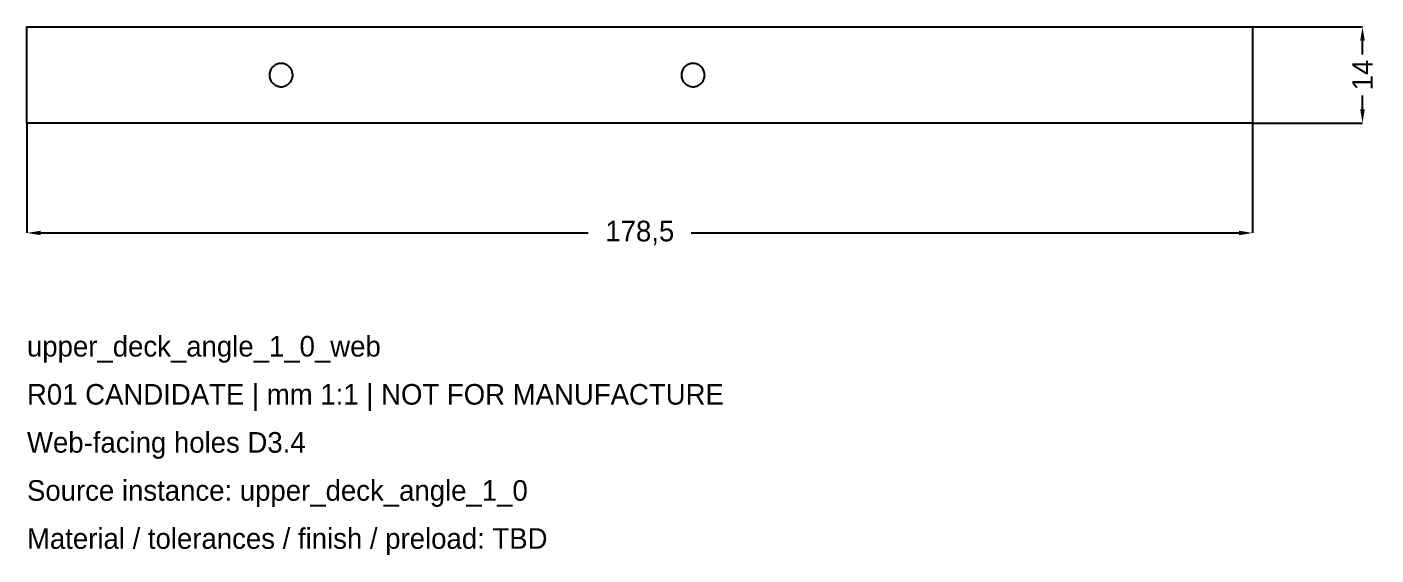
# Model space of a CAD drawing. Header units: millimetres. Extents: x 0 to 1322, y -1284 to 196.
# Drawn here: x 480 to 676.5, y -862.9 to -786 of the extents above; entities that cross this region are included whole.
import ezdxf

# ---------------------------------------------------------------- set-up
doc = ezdxf.new("R2010")
doc.units = ezdxf.units.MM
for name, color, linetype in [('REFERENCE_DIMENSIONS', 2, 'Continuous'), ('REFERENCE_GEOMETRY', 7, 'Continuous'), ('REFERENCE_NOTES', 3, 'Continuous')]:
    doc.layers.add(name, color=color, linetype=linetype)
doc.dimstyles.get("Standard").update_dxf_attribs({"dimtxt": 2.5, "dimasz": 2.5, "dimexe": 1.25, "dimexo": 0.625, "dimtad": 1, "dimcen": 2.5, "dimazin": 3, "dimtfac": 1, "dimtmove": 0, "dimatfit": 3})

# ---------------------------------------------------------------- blocks, each defined once
blk = doc.blocks.new('_CLOSEDFILLED')
at = {"color": 0, "linetype": 'BYBLOCK'}
blk.add_solid([(-1, 0.164), (0, 0), (-1, -0.164)], dxfattribs=at)
blk = doc.blocks.new('*D15')
for p, q in [((480, -800), (480, -816)), ((658.5, -800), (658.5, -816)), ((482, -816), (561.75, -816)), ((576.75, -816), (656.5, -816))]:
    blk.add_line(p, q)
at = {"layer": 'Defpoints'}
for p in [(480, -800), (658.5, -800), (480, -816)]:
    blk.add_point(p, dxfattribs=at)
at = {"layer": 'REFERENCE_DIMENSIONS', "xscale": 2, "yscale": 2, "rotation": 180}
blk.add_blockref('_CLOSEDFILLED', (480, -816), dxfattribs=at)
at = {"layer": 'REFERENCE_DIMENSIONS', "xscale": 2, "yscale": 2}
blk.add_blockref('_CLOSEDFILLED', (658.5, -816), dxfattribs=at)
at = {"layer": 'REFERENCE_DIMENSIONS', "insert": (569.25, -816), "char_height": 3, "attachment_point": 5}
blk.add_mtext('178,5', dxfattribs=at)
blk = doc.blocks.new('*D16')
for p, q in [((658.5, -786), (674.5, -786)), ((674.5, -790), (674.5, -788)), ((674.5, -798), (674.5, -796)), ((658.5, -800), (674.5, -800))]:
    blk.add_line(p, q)
at = {"layer": 'Defpoints'}
for p in [(658.5, -786), (658.5, -800), (674.5, -800)]:
    blk.add_point(p, dxfattribs=at)
at = {"layer": 'REFERENCE_DIMENSIONS', "xscale": 2, "yscale": 2}
for p, rotation in [((674.5, -786), 90), ((674.5, -800), 270)]:
    blk.add_blockref('_CLOSEDFILLED', p, dxfattribs=dict(at, rotation=rotation))
at = {"layer": 'REFERENCE_DIMENSIONS', "insert": (674.5, -793), "char_height": 3, "attachment_point": 5, "rotation": 90}
blk.add_mtext('14', dxfattribs=at)

msp = doc.modelspace()

# ---------------------------------------------------------------- linework, layer by layer
at = {"layer": 'REFERENCE_GEOMETRY'}
for points in [[(658.5, -800), (658.25, -800), (658, -800), (657.75, -800), (657.5, -800), (657.25, -800), (657, -800), (656.75, -800), (656.5, -800), (656.25, -800), (656, -800), (655.75, -800), (655.5, -800), (655.25, -800), (655, -800), (654.75, -800), (654.5, -800), (654.25, -800), (654, -800), (653.75, -800), (653.5, -800), (653.25, -800), (653, -800), (652.75, -800), (652.5, -800), (652.25, -800), (652, -800), (651.75, -800), (651.5, -800), (651.25, -800), (651, -800), (650.75, -800), (650.5, -800), (650.25, -800), (650, -800), (649.75, -800), (649.5, -800), (649.25, -800), (649, -800), (648.75, -800), (648.5, -800), (648.25, -800), (648, -800), (647.75, -800), (647.5, -800), (647.25, -800), (647, -800), (646.75, -800), (646.5, -800), (646.25, -800), (646, -800), (645.75, -800), (645.5, -800), (645.25, -800), (645, -800), (644.75, -800), (644.5, -800), (644.25, -800), (644, -800), (643.75, -800), (643.5, -800), (643.25, -800), (643, -800), (642.75, -800), (642.5, -800), (642.25, -800), (642, -800), (641.75, -800), (641.5, -800), (641.25, -800), (641, -800), (640.75, -800), (640.5, -800), (640.25, -800), (640, -800), (639.75, -800), (639.5, -800), (639.25, -800), (639, -800), (638.75, -800), (638.5, -800), (638.25, -800), (638, -800), (637.75, -800), (637.5, -800), (637.25, -800), (637, -800), (636.75, -800), (636.5, -800), (636.25, -800), (636, -800), (635.75, -800), (635.5, -800), (635.25, -800), (635, -800), (634.75, -800), (634.5, -800), (634.25, -800), (634, -800), (633.75, -800), (633.5, -800), (633.25, -800), (633, -800), (632.75, -800), (632.5, -800), (632.25, -800), (632, -800), (631.75, -800), (631.5, -800), (631.25, -800), (631, -800), (630.75, -800), (630.5, -800), (630.25, -800), (630, -800), (629.75, -800), (629.5, -800), (629.25, -800), (629, -800), (628.75, -800), (628.5, -800), (628.25, -800), (628, -800), (627.75, -800), (627.5, -800), (627.25, -800), (627, -800), (626.75, -800), (626.5, -800), (626.25, -800), (626, -800), (625.75, -800), (625.5, -800), (625.25, -800), (625, -800), (624.75, -800), (624.5, -800), (624.25, -800), (624, -800), (623.75, -800), (623.5, -800), (623.25, -800), (623, -800), (622.75, -800), (622.5, -800), (622.25, -800), (622, -800), (621.75, -800), (621.5, -800), (621.25, -800), (621, -800), (620.75, -800), (620.5, -800), (620.25, -800), (620, -800), (619.75, -800), (619.5, -800), (619.25, -800), (619, -800), (618.75, -800), (618.5, -800), (618.25, -800), (618, -800), (617.75, -800), (617.5, -800), (617.25, -800), (617, -800), (616.75, -800), (616.5, -800), (616.25, -800), (616, -800), (615.75, -800), (615.5, -800), (615.25, -800), (615, -800), (614.75, -800), (614.5, -800), (614.25, -800), (614, -800), (613.75, -800), (613.5, -800), (613.25, -800), (613, -800), (612.75, -800), (612.5, -800), (612.25, -800), (612, -800), (611.75, -800), (611.5, -800), (611.25, -800), (611, -800), (610.75, -800), (610.5, -800), (610.25, -800), (610, -800), (609.75, -800), (609.5, -800), (609.25, -800), (609, -800), (608.75, -800), (608.5, -800), (608.25, -800), (608, -800), (607.75, -800), (607.5, -800), (607.25, -800), (607, -800), (606.75, -800), (606.5, -800), (606.25, -800), (606, -800), (605.75, -800), (605.5, -800), (605.25, -800), (605, -800), (604.75, -800), (604.5, -800), (604.25, -800), (604, -800), (603.75, -800), (603.5, -800), (603.25, -800), (603, -800), (602.75, -800), (602.5, -800), (602.25, -800), (602, -800), (601.75, -800), (601.5, -800), (601.25, -800), (601, -800), (600.75, -800), (600.5, -800), (600.25, -800), (600, -800), (599.75, -800), (599.5, -800), (599.25, -800), (599, -800), (598.75, -800), (598.5, -800), (598.25, -800), (598, -800), (597.75, -800), (597.5, -800), (597.25, -800), (597, -800), (596.75, -800), (596.5, -800), (596.25, -800), (596, -800), (595.75, -800), (595.5, -800), (595.25, -800), (595, -800), (594.75, -800), (594.5, -800), (594.25, -800), (594, -800), (593.75, -800), (593.5, -800), (593.25, -800), (593, -800), (592.75, -800), (592.5, -800), (592.25, -800), (592, -800), (591.75, -800), (591.5, -800), (591.25, -800), (591, -800), (590.75, -800), (590.5, -800), (590.25, -800), (590, -800), (589.75, -800), (589.5, -800), (589.25, -800), (589, -800), (588.75, -800), (588.5, -800), (588.25, -800), (588, -800), (587.75, -800), (587.5, -800), (587.25, -800), (587, -800), (586.75, -800), (586.5, -800), (586.25, -800), (586, -800), (585.75, -800), (585.5, -800), (585.25, -800), (585, -800), (584.75, -800), (584.5, -800), (584.25, -800), (584, -800), (583.75, -800), (583.5, -800), (583.25, -800), (583, -800), (582.75, -800), (582.5, -800), (582.25, -800), (582, -800), (581.75, -800), (581.5, -800), (581.25, -800), (581, -800), (580.75, -800), (580.5, -800), (580.25, -800), (580, -800), (579.75, -800), (579.5, -800), (579.25, -800), (579, -800), (578.75, -800), (578.5, -800), (578.25, -800), (578, -800), (577.75, -800), (577.5, -800), (577.25, -800), (577, -800), (576.75, -800), (576.5, -800), (576.25, -800), (576, -800), (575.75, -800), (575.5, -800), (575.25, -800), (575, -800), (574.75, -800), (574.5, -800), (574.25, -800), (574, -800), (573.75, -800), (573.5, -800), (573.25, -800), (573, -800), (572.75, -800), (572.5, -800), (572.25, -800), (572, -800), (571.75, -800), (571.5, -800), (571.25, -800), (571, -800), (570.75, -800), (570.5, -800), (570.25, -800), (570, -800), (569.75, -800), (569.5, -800), (569.25, -800), (569, -800), (568.75, -800), (568.5, -800), (568.25, -800), (568, -800), (567.75, -800), (567.5, -800), (567.25, -800), (567, -800), (566.75, -800), (566.5, -800), (566.25, -800), (566, -800), (565.75, -800), (565.5, -800), (565.25, -800), (565, -800), (564.75, -800), (564.5, -800), (564.25, -800), (564, -800), (563.75, -800), (563.5, -800), (563.25, -800), (563, -800), (562.75, -800), (562.5, -800), (562.25, -800), (562, -800), (561.75, -800), (561.5, -800), (561.25, -800), (561, -800), (560.75, -800), (560.5, -800), (560.25, -800), (560, -800), (559.75, -800), (559.5, -800), (559.25, -800), (559, -800), (558.75, -800), (558.5, -800), (558.25, -800), (558, -800), (557.75, -800), (557.5, -800), (557.25, -800), (557, -800), (556.75, -800), (556.5, -800), (556.25, -800), (556, -800), (555.75, -800), (555.5, -800), (555.25, -800), (555, -800), (554.75, -800), (554.5, -800), (554.25, -800), (554, -800), (553.75, -800), (553.5, -800), (553.25, -800), (553, -800), (552.75, -800), (552.5, -800), (552.25, -800), (552, -800), (551.75, -800), (551.5, -800), (551.25, -800), (551, -800), (550.75, -800), (550.5, -800), (550.25, -800), (550, -800), (549.75, -800), (549.5, -800), (549.25, -800), (549, -800), (548.75, -800), (548.5, -800), (548.25, -800), (548, -800), (547.75, -800), (547.5, -800), (547.25, -800), (547, -800), (546.75, -800), (546.5, -800), (546.25, -800), (546, -800), (545.75, -800), (545.5, -800), (545.25, -800), (545, -800), (544.75, -800), (544.5, -800), (544.25, -800), (544, -800), (543.75, -800), (543.5, -800), (543.25, -800), (543, -800), (542.75, -800), (542.5, -800), (542.25, -800), (542, -800), (541.75, -800), (541.5, -800), (541.25, -800), (541, -800), (540.75, -800), (540.5, -800), (540.25, -800), (540, -800), (539.75, -800), (539.5, -800), (539.25, -800), (539, -800), (538.75, -800), (538.5, -800), (538.25, -800), (538, -800), (537.75, -800), (537.5, -800), (537.25, -800), (537, -800), (536.75, -800), (536.5, -800), (536.25, -800), (536, -800), (535.75, -800), (535.5, -800), (535.25, -800), (535, -800), (534.75, -800), (534.5, -800), (534.25, -800), (534, -800), (533.75, -800), (533.5, -800), (533.25, -800), (533, -800), (532.75, -800), (532.5, -800), (532.25, -800), (532, -800), (531.75, -800), (531.5, -800), (531.25, -800), (531, -800), (530.75, -800), (530.5, -800), (530.25, -800), (530, -800), (529.75, -800), (529.5, -800), (529.25, -800), (529, -800), (528.75, -800), (528.5, -800), (528.25, -800), (528, -800), (527.75, -800), (527.5, -800), (527.25, -800), (527, -800), (526.75, -800), (526.5, -800), (526.25, -800), (526, -800), (525.75, -800), (525.5, -800), (525.25, -800), (525, -800), (524.75, -800), (524.5, -800), (524.25, -800), (524, -800), (523.75, -800), (523.5, -800), (523.25, -800), (523, -800), (522.75, -800), (522.5, -800), (522.25, -800), (522, -800), (521.75, -800), (521.5, -800), (521.25, -800), (521, -800), (520.75, -800), (520.5, -800), (520.25, -800), (520, -800), (519.75, -800), (519.5, -800), (519.25, -800), (519, -800), (518.75, -800), (518.5, -800), (518.25, -800), (518, -800), (517.75, -800), (517.5, -800), (517.25, -800), (517, -800), (516.75, -800), (516.5, -800), (516.25, -800), (516, -800), (515.75, -800), (515.5, -800), (515.25, -800), (515, -800), (514.75, -800), (514.5, -800), (514.25, -800), (514, -800), (513.75, -800), (513.5, -800), (513.25, -800), (513, -800), (512.75, -800), (512.5, -800), (512.25, -800), (512, -800), (511.75, -800), (511.5, -800), (511.25, -800), (511, -800), (510.75, -800), (510.5, -800), (510.25, -800), (510, -800), (509.75, -800), (509.5, -800), (509.25, -800), (509, -800), (508.75, -800), (508.5, -800), (508.25, -800), (508, -800), (507.75, -800), (507.5, -800), (507.25, -800), (507, -800), (506.75, -800), (506.5, -800), (506.25, -800), (506, -800), (505.75, -800), (505.5, -800), (505.25, -800), (505, -800), (504.75, -800), (504.5, -800), (504.25, -800), (504, -800), (503.75, -800), (503.5, -800), (503.25, -800), (503, -800), (502.75, -800), (502.5, -800), (502.25, -800), (502, -800), (501.75, -800), (501.5, -800), (501.25, -800), (501, -800), (500.75, -800), (500.5, -800), (500.25, -800), (500, -800), (499.75, -800), (499.5, -800), (499.25, -800), (499, -800), (498.75, -800), (498.5, -800), (498.25, -800), (498, -800), (497.75, -800), (497.5, -800), (497.25, -800), (497, -800), (496.75, -800), (496.5, -800), (496.25, -800), (496, -800), (495.75, -800), (495.5, -800), (495.25, -800), (495, -800), (494.75, -800), (494.5, -800), (494.25, -800), (494, -800), (493.75, -800), (493.5, -800), (493.25, -800), (493, -800), (492.75, -800), (492.5, -800), (492.25, -800), (492, -800), (491.75, -800), (491.5, -800), (491.25, -800), (491, -800), (490.75, -800), (490.5, -800), (490.25, -800), (490, -800), (489.75, -800), (489.5, -800), (489.25, -800), (489, -800), (488.75, -800), (488.5, -800), (488.25, -800), (488, -800), (487.75, -800), (487.5, -800), (487.25, -800), (487, -800), (486.75, -800), (486.5, -800), (486.25, -800), (486, -800), (485.75, -800), (485.5, -800), (485.25, -800), (485, -800), (484.75, -800), (484.5, -800), (484.25, -800), (484, -800), (483.75, -800), (483.5, -800), (483.25, -800), (483, -800), (482.75, -800), (482.5, -800), (482.25, -800), (482, -800), (481.75, -800), (481.5, -800), (481.25, -800), (481, -800), (480.75, -800), (480.5, -800), (480.25, -800), (480, -800), (480, -799.75), (480, -799.5), (480, -799.25), (480, -799), (480, -798.75), (480, -798.5), (480, -798.25), (480, -798), (480, -797.75), (480, -797.5), (480, -797.25), (480, -797), (480, -796.75), (480, -796.5), (480, -796.25), (480, -796), (480, -795.75), (480, -795.5), (480, -795.25), (480, -795), (480, -794.75), (480, -794.5), (480, -794.25), (480, -794), (480, -793.75), (480, -793.5), (480, -793.25), (480, -793), (480, -792.75), (480, -792.5), (480, -792.25), (480, -792), (480, -791.75), (480, -791.5), (480, -791.25), (480, -791), (480, -790.75), (480, -790.5), (480, -790.25), (480, -790), (480, -789.75), (480, -789.5), (480, -789.25), (480, -789), (480, -788.75), (480, -788.5), (480, -788.25), (480, -788), (480, -787.75), (480, -787.5), (480, -787.25), (480, -787), (480, -786.75), (480, -786.5), (480, -786.25), (480, -786), (480.25, -786), (480.5, -786), (480.75, -786), (481, -786), (481.25, -786), (481.5, -786), (481.75, -786), (482, -786), (482.25, -786), (482.5, -786), (482.75, -786), (483, -786), (483.25, -786), (483.5, -786), (483.75, -786), (484, -786), (484.25, -786), (484.5, -786), (484.75, -786), (485, -786), (485.25, -786), (485.5, -786), (485.75, -786), (486, -786), (486.25, -786), (486.5, -786), (486.75, -786), (487, -786), (487.25, -786), (487.5, -786), (487.75, -786), (488, -786), (488.25, -786), (488.5, -786), (488.75, -786), (489, -786), (489.25, -786), (489.5, -786), (489.75, -786), (490, -786), (490.25, -786), (490.5, -786), (490.75, -786), (491, -786), (491.25, -786), (491.5, -786), (491.75, -786), (492, -786), (492.25, -786), (492.5, -786), (492.75, -786), (493, -786), (493.25, -786), (493.5, -786), (493.75, -786), (494, -786), (494.25, -786), (494.5, -786), (494.75, -786), (495, -786), (495.25, -786), (495.5, -786), (495.75, -786), (496, -786), (496.25, -786), (496.5, -786), (496.75, -786), (497, -786), (497.25, -786), (497.5, -786), (497.75, -786), (498, -786), (498.25, -786), (498.5, -786), (498.75, -786), (499, -786), (499.25, -786), (499.5, -786), (499.75, -786), (500, -786), (500.25, -786), (500.5, -786), (500.75, -786), (501, -786), (501.25, -786), (501.5, -786), (501.75, -786), (502, -786), (502.25, -786), (502.5, -786), (502.75, -786), (503, -786), (503.25, -786), (503.5, -786), (503.75, -786), (504, -786), (504.25, -786), (504.5, -786), (504.75, -786), (505, -786), (505.25, -786), (505.5, -786), (505.75, -786), (506, -786), (506.25, -786), (506.5, -786), (506.75, -786), (507, -786), (507.25, -786), (507.5, -786), (507.75, -786), (508, -786), (508.25, -786), (508.5, -786), (508.75, -786), (509, -786), (509.25, -786), (509.5, -786), (509.75, -786), (510, -786), (510.25, -786), (510.5, -786), (510.75, -786), (511, -786), (511.25, -786), (511.5, -786), (511.75, -786), (512, -786), (512.25, -786), (512.5, -786), (512.75, -786), (513, -786), (513.25, -786), (513.5, -786), (513.75, -786), (514, -786), (514.25, -786), (514.5, -786), (514.75, -786), (515, -786), (515.25, -786), (515.5, -786), (515.75, -786), (516, -786), (516.25, -786), (516.5, -786), (516.75, -786), (517, -786), (517.25, -786), (517.5, -786), (517.75, -786), (518, -786), (518.25, -786), (518.5, -786), (518.75, -786), (519, -786), (519.25, -786), (519.5, -786), (519.75, -786), (520, -786), (520.25, -786), (520.5, -786), (520.75, -786), (521, -786), (521.25, -786), (521.5, -786), (521.75, -786), (522, -786), (522.25, -786), (522.5, -786), (522.75, -786), (523, -786), (523.25, -786), (523.5, -786), (523.75, -786), (524, -786), (524.25, -786), (524.5, -786), (524.75, -786), (525, -786), (525.25, -786), (525.5, -786), (525.75, -786), (526, -786), (526.25, -786), (526.5, -786), (526.75, -786), (527, -786), (527.25, -786), (527.5, -786), (527.75, -786), (528, -786), (528.25, -786), (528.5, -786), (528.75, -786), (529, -786), (529.25, -786), (529.5, -786), (529.75, -786), (530, -786), (530.25, -786), (530.5, -786), (530.75, -786), (531, -786), (531.25, -786), (531.5, -786), (531.75, -786), (532, -786), (532.25, -786), (532.5, -786), (532.75, -786), (533, -786), (533.25, -786), (533.5, -786), (533.75, -786), (534, -786), (534.25, -786), (534.5, -786), (534.75, -786), (535, -786), (535.25, -786), (535.5, -786), (535.75, -786), (536, -786), (536.25, -786), (536.5, -786), (536.75, -786), (537, -786), (537.25, -786), (537.5, -786), (537.75, -786), (538, -786), (538.25, -786), (538.5, -786), (538.75, -786), (539, -786), (539.25, -786), (539.5, -786), (539.75, -786), (540, -786), (540.25, -786), (540.5, -786), (540.75, -786), (541, -786), (541.25, -786), (541.5, -786), (541.75, -786), (542, -786), (542.25, -786), (542.5, -786), (542.75, -786), (543, -786), (543.25, -786), (543.5, -786), (543.75, -786), (544, -786), (544.25, -786), (544.5, -786), (544.75, -786), (545, -786), (545.25, -786), (545.5, -786), (545.75, -786), (546, -786), (546.25, -786), (546.5, -786), (546.75, -786), (547, -786), (547.25, -786), (547.5, -786), (547.75, -786), (548, -786), (548.25, -786), (548.5, -786), (548.75, -786), (549, -786), (549.25, -786), (549.5, -786), (549.75, -786), (550, -786), (550.25, -786), (550.5, -786), (550.75, -786), (551, -786), (551.25, -786), (551.5, -786), (551.75, -786), (552, -786), (552.25, -786), (552.5, -786), (552.75, -786), (553, -786), (553.25, -786), (553.5, -786), (553.75, -786), (554, -786), (554.25, -786), (554.5, -786), (554.75, -786), (555, -786), (555.25, -786), (555.5, -786), (555.75, -786), (556, -786), (556.25, -786), (556.5, -786), (556.75, -786), (557, -786), (557.25, -786), (557.5, -786), (557.75, -786), (558, -786), (558.25, -786), (558.5, -786), (558.75, -786), (559, -786), (559.25, -786), (559.5, -786), (559.75, -786), (560, -786), (560.25, -786), (560.5, -786), (560.75, -786), (561, -786), (561.25, -786), (561.5, -786), (561.75, -786), (562, -786), (562.25, -786), (562.5, -786), (562.75, -786), (563, -786), (563.25, -786), (563.5, -786), (563.75, -786), (564, -786), (564.25, -786), (564.5, -786), (564.75, -786), (565, -786), (565.25, -786), (565.5, -786), (565.75, -786), (566, -786), (566.25, -786), (566.5, -786), (566.75, -786), (567, -786), (567.25, -786), (567.5, -786), (567.75, -786), (568, -786), (568.25, -786), (568.5, -786), (568.75, -786), (569, -786), (569.25, -786), (569.5, -786), (569.75, -786), (570, -786), (570.25, -786), (570.5, -786), (570.75, -786), (571, -786), (571.25, -786), (571.5, -786), (571.75, -786), (572, -786), (572.25, -786), (572.5, -786), (572.75, -786), (573, -786), (573.25, -786), (573.5, -786), (573.75, -786), (574, -786), (574.25, -786), (574.5, -786), (574.75, -786), (575, -786), (575.25, -786), (575.5, -786), (575.75, -786), (576, -786), (576.25, -786), (576.5, -786), (576.75, -786), (577, -786), (577.25, -786), (577.5, -786), (577.75, -786), (578, -786), (578.25, -786), (578.5, -786), (578.75, -786), (579, -786), (579.25, -786), (579.5, -786), (579.75, -786), (580, -786), (580.25, -786), (580.5, -786), (580.75, -786), (581, -786), (581.25, -786), (581.5, -786), (581.75, -786), (582, -786), (582.25, -786), (582.5, -786), (582.75, -786), (583, -786), (583.25, -786), (583.5, -786), (583.75, -786), (584, -786), (584.25, -786), (584.5, -786), (584.75, -786), (585, -786), (585.25, -786), (585.5, -786), (585.75, -786), (586, -786), (586.25, -786), (586.5, -786), (586.75, -786), (587, -786), (587.25, -786), (587.5, -786), (587.75, -786), (588, -786), (588.25, -786), (588.5, -786), (588.75, -786), (589, -786), (589.25, -786), (589.5, -786), (589.75, -786), (590, -786), (590.25, -786), (590.5, -786), (590.75, -786), (591, -786), (591.25, -786), (591.5, -786), (591.75, -786), (592, -786), (592.25, -786), (592.5, -786), (592.75, -786), (593, -786), (593.25, -786), (593.5, -786), (593.75, -786), (594, -786), (594.25, -786), (594.5, -786), (594.75, -786), (595, -786), (595.25, -786), (595.5, -786), (595.75, -786), (596, -786), (596.25, -786), (596.5, -786), (596.75, -786), (597, -786), (597.25, -786), (597.5, -786), (597.75, -786), (598, -786), (598.25, -786), (598.5, -786), (598.75, -786), (599, -786), (599.25, -786), (599.5, -786), (599.75, -786), (600, -786), (600.25, -786), (600.5, -786), (600.75, -786), (601, -786), (601.25, -786), (601.5, -786), (601.75, -786), (602, -786), (602.25, -786), (602.5, -786), (602.75, -786), (603, -786), (603.25, -786), (603.5, -786), (603.75, -786), (604, -786), (604.25, -786), (604.5, -786), (604.75, -786), (605, -786), (605.25, -786), (605.5, -786), (605.75, -786), (606, -786), (606.25, -786), (606.5, -786), (606.75, -786), (607, -786), (607.25, -786), (607.5, -786), (607.75, -786), (608, -786), (608.25, -786), (608.5, -786), (608.75, -786), (609, -786), (609.25, -786), (609.5, -786), (609.75, -786), (610, -786), (610.25, -786), (610.5, -786), (610.75, -786), (611, -786), (611.25, -786), (611.5, -786), (611.75, -786), (612, -786), (612.25, -786), (612.5, -786), (612.75, -786), (613, -786), (613.25, -786), (613.5, -786), (613.75, -786), (614, -786), (614.25, -786), (614.5, -786), (614.75, -786), (615, -786), (615.25, -786), (615.5, -786), (615.75, -786), (616, -786), (616.25, -786), (616.5, -786), (616.75, -786), (617, -786), (617.25, -786), (617.5, -786), (617.75, -786), (618, -786), (618.25, -786), (618.5, -786), (618.75, -786), (619, -786), (619.25, -786), (619.5, -786), (619.75, -786), (620, -786), (620.25, -786), (620.5, -786), (620.75, -786), (621, -786), (621.25, -786), (621.5, -786), (621.75, -786), (622, -786), (622.25, -786), (622.5, -786), (622.75, -786), (623, -786), (623.25, -786), (623.5, -786), (623.75, -786), (624, -786), (624.25, -786), (624.5, -786), (624.75, -786), (625, -786), (625.25, -786), (625.5, -786), (625.75, -786), (626, -786), (626.25, -786), (626.5, -786), (626.75, -786), (627, -786), (627.25, -786), (627.5, -786), (627.75, -786), (628, -786), (628.25, -786), (628.5, -786), (628.75, -786), (629, -786), (629.25, -786), (629.5, -786), (629.75, -786), (630, -786), (630.25, -786), (630.5, -786), (630.75, -786), (631, -786), (631.25, -786), (631.5, -786), (631.75, -786), (632, -786), (632.25, -786), (632.5, -786), (632.75, -786), (633, -786), (633.25, -786), (633.5, -786), (633.75, -786), (634, -786), (634.25, -786), (634.5, -786), (634.75, -786), (635, -786), (635.25, -786), (635.5, -786), (635.75, -786), (636, -786), (636.25, -786), (636.5, -786), (636.75, -786), (637, -786), (637.25, -786), (637.5, -786), (637.75, -786), (638, -786), (638.25, -786), (638.5, -786), (638.75, -786), (639, -786), (639.25, -786), (639.5, -786), (639.75, -786), (640, -786), (640.25, -786), (640.5, -786), (640.75, -786), (641, -786), (641.25, -786), (641.5, -786), (641.75, -786), (642, -786), (642.25, -786), (642.5, -786), (642.75, -786), (643, -786), (643.25, -786), (643.5, -786), (643.75, -786), (644, -786), (644.25, -786), (644.5, -786), (644.75, -786), (645, -786), (645.25, -786), (645.5, -786), (645.75, -786), (646, -786), (646.25, -786), (646.5, -786), (646.75, -786), (647, -786), (647.25, -786), (647.5, -786), (647.75, -786), (648, -786), (648.25, -786), (648.5, -786), (648.75, -786), (649, -786), (649.25, -786), (649.5, -786), (649.75, -786), (650, -786), (650.25, -786), (650.5, -786), (650.75, -786), (651, -786), (651.25, -786), (651.5, -786), (651.75, -786), (652, -786), (652.25, -786), (652.5, -786), (652.75, -786), (653, -786), (653.25, -786), (653.5, -786), (653.75, -786), (654, -786), (654.25, -786), (654.5, -786), (654.75, -786), (655, -786), (655.25, -786), (655.5, -786), (655.75, -786), (656, -786), (656.25, -786), (656.5, -786), (656.75, -786), (657, -786), (657.25, -786), (657.5, -786), (657.75, -786), (658, -786), (658.25, -786), (658.5, -786), (658.5, -786.25), (658.5, -786.5), (658.5, -786.75), (658.5, -787), (658.5, -787.25), (658.5, -787.5), (658.5, -787.75), (658.5, -788), (658.5, -788.25), (658.5, -788.5), (658.5, -788.75), (658.5, -789), (658.5, -789.25), (658.5, -789.5), (658.5, -789.75), (658.5, -790), (658.5, -790.25), (658.5, -790.5), (658.5, -790.75), (658.5, -791), (658.5, -791.25), (658.5, -791.5), (658.5, -791.75), (658.5, -792), (658.5, -792.25), (658.5, -792.5), (658.5, -792.75), (658.5, -793), (658.5, -793.25), (658.5, -793.5), (658.5, -793.75), (658.5, -794), (658.5, -794.25), (658.5, -794.5), (658.5, -794.75), (658.5, -795), (658.5, -795.25), (658.5, -795.5), (658.5, -795.75), (658.5, -796), (658.5, -796.25), (658.5, -796.5), (658.5, -796.75), (658.5, -797), (658.5, -797.25), (658.5, -797.5), (658.5, -797.75), (658.5, -798), (658.5, -798.25), (658.5, -798.5), (658.5, -798.75), (658.5, -799), (658.5, -799.25), (658.5, -799.5), (658.5, -799.75)], [(518.7, -793), (518.6935, -792.8518), (518.6742, -792.7048), (518.6421, -792.56), (518.5975, -792.4186), (518.5407, -792.2815), (518.4722, -792.15), (518.3926, -792.0249), (518.3023, -791.9073), (518.2021, -791.7979), (518.0927, -791.6977), (517.9751, -791.6074), (517.85, -791.5278), (517.7185, -791.4593), (517.5814, -791.4025), (517.44, -791.3579), (517.2952, -791.3258), (517.1482, -791.3065), (517, -791.3), (516.8518, -791.3065), (516.7048, -791.3258), (516.56, -791.3579), (516.4186, -791.4025), (516.2815, -791.4593), (516.15, -791.5278), (516.0249, -791.6074), (515.9073, -791.6977), (515.7979, -791.7979), (515.6977, -791.9073), (515.6074, -792.0249), (515.5278, -792.15), (515.4593, -792.2815), (515.4025, -792.4186), (515.3579, -792.56), (515.3258, -792.7048), (515.3065, -792.8518), (515.3, -793), (515.3065, -793.1482), (515.3258, -793.2952), (515.3579, -793.44), (515.4025, -793.5814), (515.4593, -793.7185), (515.5278, -793.85), (515.6074, -793.9751), (515.6977, -794.0927), (515.7979, -794.2021), (515.9073, -794.3023), (516.0249, -794.3926), (516.15, -794.4722), (516.2815, -794.5407), (516.4186, -794.5975), (516.56, -794.6421), (516.7048, -794.6742), (516.8518, -794.6935), (517, -794.7), (517.1482, -794.6935), (517.2952, -794.6742), (517.44, -794.6421), (517.5814, -794.5975), (517.7185, -794.5407), (517.85, -794.4722), (517.9751, -794.3926), (518.0927, -794.3023), (518.2021, -794.2021), (518.3023, -794.0927), (518.3926, -793.9751), (518.4722, -793.85), (518.5407, -793.7185), (518.5975, -793.5814), (518.6421, -793.44), (518.6742, -793.2952), (518.6935, -793.1482)], [(578.7, -793), (578.6935, -792.8518), (578.6742, -792.7048), (578.6421, -792.56), (578.5975, -792.4186), (578.5407, -792.2815), (578.4722, -792.15), (578.3926, -792.0249), (578.3023, -791.9073), (578.2021, -791.7979), (578.0927, -791.6977), (577.9751, -791.6074), (577.85, -791.5278), (577.7185, -791.4593), (577.5814, -791.4025), (577.44, -791.3579), (577.2952, -791.3258), (577.1482, -791.3065), (577, -791.3), (576.8518, -791.3065), (576.7048, -791.3258), (576.56, -791.3579), (576.4186, -791.4025), (576.2815, -791.4593), (576.15, -791.5278), (576.0249, -791.6074), (575.9073, -791.6977), (575.7979, -791.7979), (575.6977, -791.9073), (575.6074, -792.0249), (575.5278, -792.15), (575.4593, -792.2815), (575.4025, -792.4186), (575.3579, -792.56), (575.3258, -792.7048), (575.3065, -792.8518), (575.3, -793), (575.3065, -793.1482), (575.3258, -793.2952), (575.3579, -793.44), (575.4025, -793.5814), (575.4593, -793.7185), (575.5278, -793.85), (575.6074, -793.9751), (575.6977, -794.0927), (575.7979, -794.2021), (575.9073, -794.3023), (576.0249, -794.3926), (576.15, -794.4722), (576.2815, -794.5407), (576.4186, -794.5975), (576.56, -794.6421), (576.7048, -794.6742), (576.8518, -794.6935), (577, -794.7), (577.1482, -794.6935), (577.2952, -794.6742), (577.44, -794.6421), (577.5814, -794.5975), (577.7185, -794.5407), (577.85, -794.4722), (577.9751, -794.3926), (578.0927, -794.3023), (578.2021, -794.2021), (578.3023, -794.0927), (578.3926, -793.9751), (578.4722, -793.85), (578.5407, -793.7185), (578.5975, -793.5814), (578.6421, -793.44), (578.6742, -793.2952), (578.6935, -793.1482)]]:
    msp.add_lwpolyline(points, close=True, dxfattribs=at)

# ---------------------------------------------------------------- texts
at = {"layer": 'REFERENCE_NOTES'}
for s, p in [('upper_deck_angle_1_0_web', (480, -834)), ('R01 CANDIDATE | mm 1:1 | NOT FOR MANUFACTURE', (480, -841)), ('Web-facing holes D3.4', (480, -848)), ('Source instance: upper_deck_angle_1_0', (480, -855)), ('Material / tolerances / finish / preload: TBD', (480, -862))]:
    msp.add_text(s, height=3, dxfattribs=at).set_placement(p)

# ---------------------------------------------------------------- dimensions: what is measured, and where the dimension line sits
at = {"layer": 'REFERENCE_DIMENSIONS'}
dim = msp.add_linear_dim(base=(674.5, -800), p1=(658.5, -800), p2=(658.5, -786), angle=90, dimstyle='Standard', override={"dimtxt": 3, "dimasz": 2, "dimdec": 3}, dxfattribs=at)
dim.commit()
dim.dimension.update_dxf_attribs({"geometry": '*D16', "text_midpoint": (674.5, -793)})
dim = msp.add_linear_dim(base=(480, -816), p1=(480, -800), p2=(658.5, -800), dimstyle='Standard', override={"dimtxt": 3, "dimasz": 2, "dimdec": 3}, dxfattribs=at)
dim.commit()
dim.dimension.update_dxf_attribs({"geometry": '*D15', "text_midpoint": (569.25, -816)})

doc.saveas('drawing.dxf')
